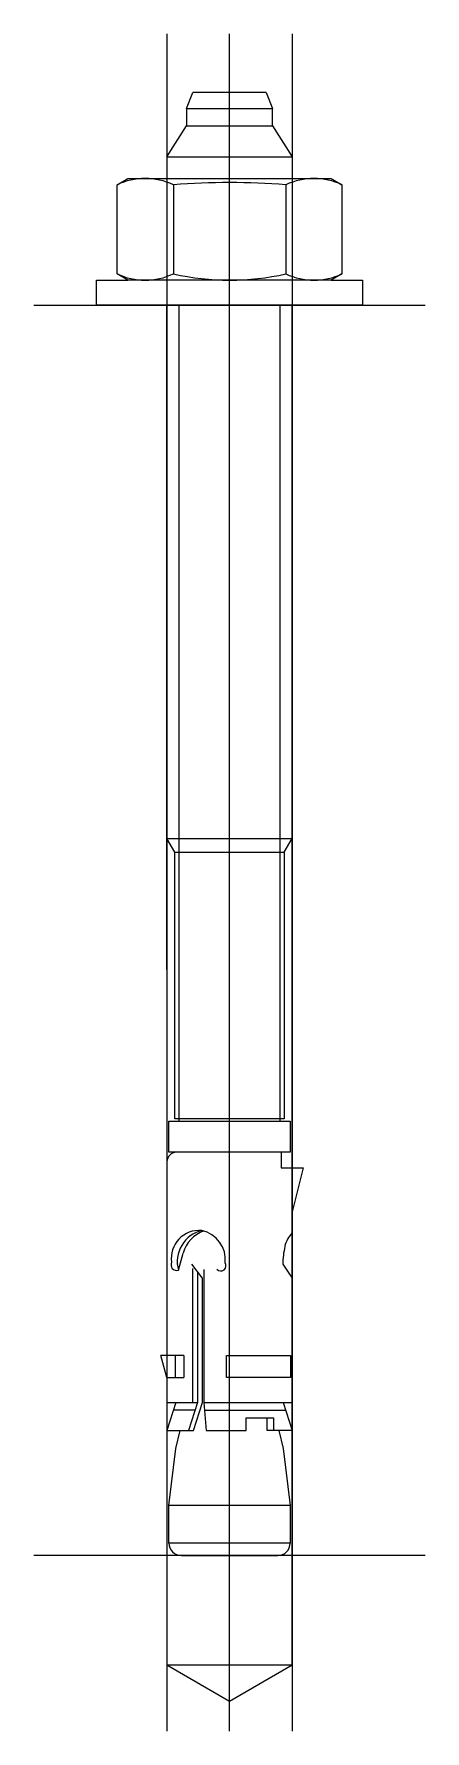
# Model space of a CAD drawing. Extents: x -12 to 12, y -91 to 17.
import ezdxf

# ---------------------------------------------------------------- set-up
doc = ezdxf.new("R2010")
doc.units = 0
doc.layers.get('0').update_dxf_attribs({"linetype": 'CONTINUOUS'})

msp = doc.modelspace()

# ---------------------------------------------------------------- linework, layer by layer
at = {"linetype": 'CONTINUOUS'}
for p, q in [((-4, 17.35), (-4, -91.23)), ((0, -91.23), (0, 17.35)), ((4, 17.35), (4, -91.23)), ((-2.75, 12.58), (-2.35, 13.6)), ((2.35, 13.6), (-2.35, 13.6)), ((2.35, 13.6), (2.75, 12.58)), ((-2.75, 12.58), (-2.75, 11.48)), ((-2.75, 12.58), (2.75, 12.58)), ((2.75, 11.48), (2.75, 12.58)), ((-4, 9.48), (-2.75, 11.48)), ((-2.75, 11.48), (2.75, 11.48)), ((2.75, 11.48), (4, 9.48)), ((-4, 9.48), (4, 9.48)), ((-4, 9.48), (-4, 8.1)), ((4, 9.48), (4, 8.1)), ((-7.19, 7.7), (-6.5, 8.1)), ((-7.19, 2), (-7.19, 7.7)), ((-6.5, 8.1), (6.5, 8.1)), ((-3.59, 7.7), (-3.59, 2)), ((3.6, 7.7), (3.6, 2)), ((6.5, 8.1), (7.19, 7.7)), ((7.19, 7.7), (7.19, 2)), ((-8.5, 1.6), (-6.5, 1.6)), ((-8.5, 0), (-8.5, 1.6)), ((-6.5, 1.6), (-7.19, 2)), ((6.5, 1.6), (-6.5, 1.6)), ((7.19, 2), (6.5, 1.6)), ((6.5, 1.6), (8.5, 1.6)), ((8.5, 1.6), (8.5, 0)), ((-12.5, 0), (12.5, 0)), ((8.5, 0), (-8.5, 0)), ((-4, 0), (-4, -67.2)), ((-4, -42.5), (-4, 0)), ((-3.23, 0), (-3.23, -52.2)), ((3.23, -52.2), (3.23, 0)), ((4, -67.2), (4, 0)), ((-3.5, -35), (-4, -34.13)), ((-4, -34.13), (4, -34.13)), ((3.5, -35), (4, -34.13)), ((-3.5, -52.05), (-3.5, -35)), ((-3.5, -35), (3.5, -35)), ((3.5, -35), (3.5, -52.05)), ((3.5, -52.05), (-3.5, -52.05)), ((-3.87, -52.2), (3.88, -52.2)), ((-3.87, -54.2), (-3.87, -52.2)), ((3.88, -52.2), (3.88, -54.2)), ((-4, -54.2), (-4, -87)), ((3.88, -54.2), (-3.87, -54.2)), ((3, -54.2), (-3, -54.2)), ((3.3, -54.2), (3.3, -55.2)), ((4, -87), (4, -54.2)), ((3.3, -55.2), (4.7, -55.2)), ((4.7, -55.2), (4, -58)), ((-3.27, -61.74), (-2.97, -60.65)), ((-1.73, -62.25), (-2.4, -61.36)), ((-2.34, -70.2), (-2.34, -61.64)), ((-2.05, -61.82), (-2.05, -70.2)), ((-1.64, -61.69), (-1.64, -70.2)), ((3.4, -61.36), (4, -62.25)), ((-1.73, -70.2), (-1.73, -62.25)), ((-4, -68.6), (-4.4, -67.2)), ((-2.93, -67.2), (-4.4, -67.2)), ((-3.47, -67.2), (-3.47, -68.6)), ((-2.93, -67.2), (-2.93, -68.6)), ((-0.2, -68.6), (-0.2, -67.2)), ((-0.2, -67.2), (3.9, -67.2)), ((3.9, -67.2), (3.9, -68.6)), ((-4, -68.6), (-2.93, -68.6)), ((3.9, -68.6), (-0.2, -68.6)), ((-3.43, -70.2), (-4, -72)), ((-4, -70.2), (-2.05, -70.2)), ((-2.05, -70.2), (-2.62, -72)), ((-2.3, -72), (-1.73, -70.2)), ((-1.64, -70.2), (-1.49, -72)), ((-1.64, -70.2), (4, -70.2)), ((3.43, -70.2), (4, -72)), ((-2.21, -70.7), (-3.59, -70.7)), ((-1.6, -70.7), (3.59, -70.7)), ((1.06, -72), (1.06, -71.2)), ((1.06, -71.2), (2.81, -71.2)), ((2.41, -72), (2.41, -71.2)), ((2.81, -71.2), (2.81, -72)), ((-4, -72), (-2.3, -72)), ((-3.43, -73.15), (-3.16, -72)), ((-1.49, -72), (1.06, -72)), ((4, -72), (2.41, -72)), ((3.16, -72), (3.43, -73.15)), ((-3.87, -76.8), (-3.43, -73.15)), ((3.43, -73.15), (3.88, -76.8)), ((3.88, -76.8), (-3.87, -76.8)), ((-3.87, -79.2), (-3.87, -76.8)), ((3.88, -76.8), (3.88, -79.2)), ((3.88, -79.2), (-3.87, -79.2)), ((12.5, -80), (-12.5, -80)), ((12.5, -80), (-12.5, -80)), ((12.5, -80), (-12.5, -80)), ((12.5, -80), (-12.5, -80)), ((12.5, -80), (-12.5, -80)), ((-3.07, -80), (3.08, -80)), ((-4, -87), (0, -89.31)), ((-4, -87), (4, -87)), ((0, -89.31), (4, -87))]:
    msp.add_line(p, q, dxfattribs=at)
for centre, radius, start, end in [((-5.39, 3.85), 4.25, 64.9424, 115.0576), ((0.01, -38.32), 46.16, 85.5332, 94.4668), ((5.4, 3.85), 4.25, 65.0168, 114.9832), ((-5.39, 5.85), 4.25, 244.9424, 295.0576), ((0.01, 18.02), 16.42, 257.3532, 282.6468), ((5.4, 5.85), 4.25, 245.0168, 294.9832), ((-3.4, -54.8), 0.6, 90, 180), ((-1.94, -60.98), 1.78, 84.9329, 187.9749), ((-1.29, -61.2), 2.05, 103.7685, 195.2411), ((-0.95, -61.22), 2.1, 109.1885, 164.1563), ((-2.17, -61.08), 1.91, 354.2806, 78.2029), ((5.36, -60.67), 1.88, 136.5377, 166.0504), ((9.06, -61.48), 5.66, 167.1753, 178.8222), ((-3.38, -61.4), 0.36, 152.2392, 288.0318), ((-0.56, -61.45), 0.34, 224.4235, 32.3668), ((-3.07, -79.2), 0.8, 180, 270), ((3.08, -79.2), 0.8, 270, 360)]:
    msp.add_arc(centre, radius, start, end, dxfattribs=at)

doc.saveas('drawing.dxf')
